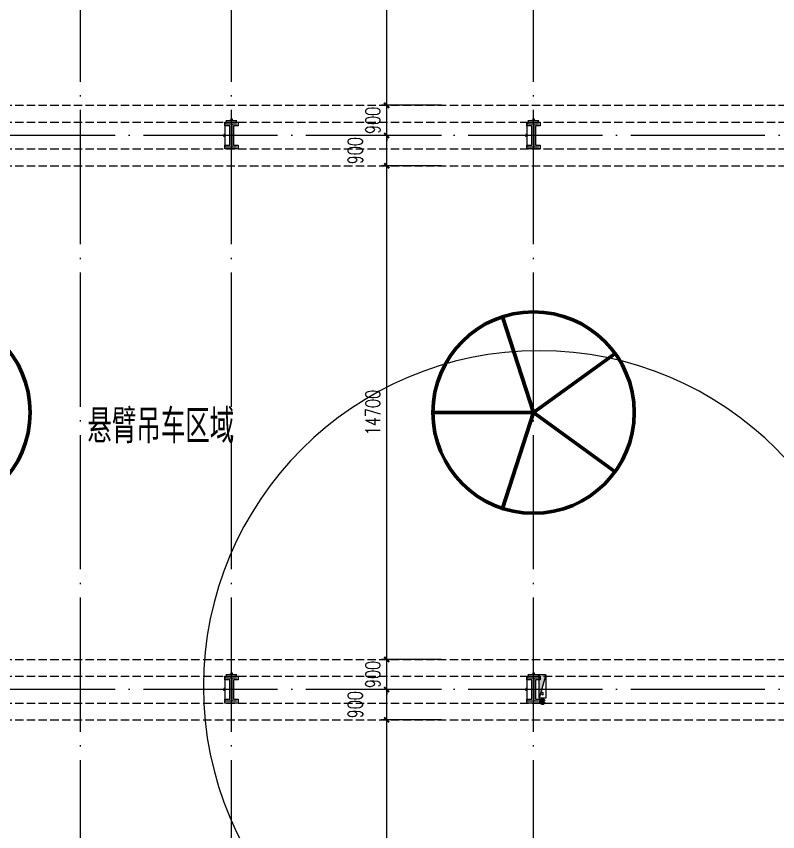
# Model space of a CAD drawing. Extents: x -1313754 to 847533, y 489853 to 941203.
# Drawn here: x -207268 to -184580, y 685337 to 709621 of the extents above; entities that cross this region are included whole.
import ezdxf

# ---------------------------------------------------------------- set-up
doc = ezdxf.new("R2010")
doc.units = 0
doc.header["$LTSCALE"] = 1000
doc.header["$MEASUREMENT"] = 0
doc.linetypes.add('DASH', pattern=[0.35, 0.25, -0.1])
doc.linetypes.add('DOTE', pattern=[2.42, 2, -0.2, 0.02, -0.2])
doc.layers.get('Defpoints').update_dxf_attribs({"color": 210})
for name, color, linetype in [('A-AXIS-DOTE', 14, 'DOTE'), ('A-AXIS-DP', 126, 'Continuous'), ('A-HATCH-2', 251, 'Continuous'), ('A-LIN-V', 9, 'Continuous'), ('A-WINDOW', 140, 'Continuous'), ('AS-COLN', 6, 'Continuous'), ('AS-WALL', 40, 'Continuous'), ('PUB_TEXT', 7, 'Continuous'), ('SB_ZF消火栓', 10, 'Continuous'), ('建-箭头', 3, 'Continuous')]:
    doc.layers.add(name, color=color, linetype=linetype)
doc.layers.add('LG-ZF消防', color=1, linetype='Continuous', lineweight=60)
doc.styles.add('_TCH_DIM_T3', font='SIMPLEX', dxfattribs={"width": 0.705882, "bigfont": 'GBCBIG'})
doc.styles.get("Standard").update_dxf_attribs({"font": 'gbenor.shx', "bigfont": 'gbcbig.shx'})
doc.dimstyles.new('_TCH_ARCH&&10', dxfattribs={"dimtxt": 29.75, "dimasz": 10, "dimexe": 10, "dimexo": 10, "dimgap": 12.625, "dimtad": 1, "dimdec": 0, "dimzin": 0, "dimdsep": 46, "dimtxsty": '_TCH_DIM_T3', "dimblk": 'ARCHTICK', "dimcen": 0.09, "dimclrt": 7, "dimazin": 2, "dimtfac": 1, "dimtdec": 0, "dimtix": 1, "dimtmove": 2, "dimatfit": 3, "dimfxl": 0, "dimtolj": 1, "dimtzin": 0, "dimarcsym": 0})
doc.dimstyles.new('_TCH_ARCH&&150', dxfattribs={"dimtxt": 446.25, "dimasz": 150, "dimexe": 150, "dimexo": 150, "dimgap": 189.375, "dimtad": 1, "dimdec": 0, "dimzin": 0, "dimdsep": 46, "dimtxsty": '_TCH_DIM_T3', "dimblk": 'ARCHTICK', "dimcen": 0.09, "dimclrt": 7, "dimazin": 2, "dimtfac": 1, "dimtdec": 0, "dimtix": 1, "dimtmove": 2, "dimatfit": 3, "dimfxl": 0, "dimtolj": 1, "dimtzin": 0, "dimarcsym": 0})

# ---------------------------------------------------------------- blocks, each defined once
blk = doc.blocks.new('dote')
at = {"layer": 'A-AXIS-DOTE', "ltscale": 2}
for p, q in [((15382.2, -169748.9), (15382.2, -75950)), ((19882.2, -169748.9), (19882.2, -75950)), ((28882.2, -169748.9), (28882.2, -75950)), ((98696.4, -98750), (-75513.6, -98750)), ((98696.4, -115250), (-75513.6, -115250))]:
    blk.add_line(p, q, dxfattribs=at)
blk = doc.blocks.new('_ArchTick')
at = {"color": 0, "linetype": 'ByBlock', "const_width": 0.4}
blk.add_lwpolyline([(-0.5, -0.5), (0.5, 0.5)], dxfattribs=at)
blk = doc.blocks.new('*D1765')
at = {"layer": 'A-AXIS-DP', "color": 0, "lineweight": -2}
for p, q in [((-195790, 766880), (-195790, 766929)), ((-195790, 766919), (-195490, 766919)), ((-195490, 766880), (-195490, 766929))]:
    blk.add_line(p, q, dxfattribs=at)
at = {"layer": 'Defpoints', "color": 0}
for p in [(-195490, 766919), (-195790, 766870), (-195490, 766870)]:
    blk.add_point(p, dxfattribs=at)
at = {"layer": 'A-AXIS-DP', "color": 0, "lineweight": -2, "xscale": 10, "yscale": 10, "zscale": 10, "rotation": 180}
blk.add_blockref('_ArchTick', (-195790, 766919), dxfattribs=at)
at = {"layer": 'A-AXIS-DP', "color": 0, "lineweight": -2, "xscale": 10, "yscale": 10, "zscale": 10}
blk.add_blockref('_ArchTick', (-195490, 766919), dxfattribs=at)
at = {"layer": 'A-AXIS-DP', "color": 7, "insert": (-195640, 766946), "char_height": 29.8, "attachment_point": 5, "style": '_TCH_DIM_T3'}
blk.add_mtext('\\A1;300', dxfattribs=at)
blk = doc.blocks.new('*D1766')
at = {"layer": 'A-AXIS-DP', "color": 0, "lineweight": -2}
for p, q in [((-195800, 766820), (-195841, 766820)), ((-195831, 766120), (-195831, 766820)), ((-195800, 766120), (-195841, 766120))]:
    blk.add_line(p, q, dxfattribs=at)
at = {"layer": 'Defpoints', "color": 0}
for p in [(-195831, 766820), (-195790, 766820), (-195790, 766120)]:
    blk.add_point(p, dxfattribs=at)
at = {"layer": 'A-AXIS-DP', "color": 0, "lineweight": -2, "xscale": 10, "yscale": 10, "zscale": 10}
for p, rotation in [((-195831, 766820), 90), ((-195831, 766120), 270)]:
    blk.add_blockref('_ArchTick', p, dxfattribs=dict(at, rotation=rotation))
at = {"layer": 'A-AXIS-DP', "color": 7, "insert": (-195859, 766470), "char_height": 29.8, "attachment_point": 5, "rotation": 90, "style": '_TCH_DIM_T3'}
blk.add_mtext('\\A1;700', dxfattribs=at)
blk = doc.blocks.new('*D1803')
at = {"layer": 'A-WINDOW', "color": 0, "lineweight": -2}
for p, q in [((-194600, 721670), (-196381, 721670)), ((-196231, 706970), (-196231, 721670)), ((-194600, 706970), (-196381, 706970))]:
    blk.add_line(p, q, dxfattribs=at)
at = {"layer": 'Defpoints', "color": 0}
for p in [(-196231, 721670), (-194450, 721670), (-194450, 706970)]:
    blk.add_point(p, dxfattribs=at)
at = {"layer": 'A-WINDOW', "color": 0, "lineweight": -2, "xscale": 150, "yscale": 150, "zscale": 150}
for p, rotation in [((-196231, 721670), 90), ((-196231, 706970), 270)]:
    blk.add_blockref('_ArchTick', p, dxfattribs=dict(at, rotation=rotation))
at = {"layer": 'A-WINDOW', "color": 7, "insert": (-196644, 714320), "char_height": 446.2, "attachment_point": 5, "rotation": 90, "style": '_TCH_DIM_T3'}
blk.add_mtext('\\A1;14700', dxfattribs=at)
blk = doc.blocks.new('*D1804')
at = {"layer": 'A-WINDOW', "color": 0, "lineweight": -2}
for p, q in [((-194600, 706970), (-196381, 706970)), ((-196231, 706970), (-196231, 707120)), ((-196231, 706070), (-196231, 706970)), ((-194600, 706070), (-196381, 706070)), ((-196231, 706070), (-196231, 705920))]:
    blk.add_line(p, q, dxfattribs=at)
at = {"layer": 'Defpoints', "color": 0}
for p in [(-196231, 706970), (-194450, 706970), (-194450, 706070)]:
    blk.add_point(p, dxfattribs=at)
at = {"layer": 'A-WINDOW', "color": 0, "lineweight": -2, "xscale": 150, "yscale": 150, "zscale": 150}
for p, rotation in [((-196231, 706970), 270), ((-196231, 706070), 90)]:
    blk.add_blockref('_ArchTick', p, dxfattribs=dict(at, rotation=rotation))
at = {"layer": 'A-WINDOW', "color": 7, "insert": (-196644, 706520), "char_height": 446.2, "attachment_point": 5, "rotation": 90, "style": '_TCH_DIM_T3'}
blk.add_mtext('\\A1;900', dxfattribs=at)
blk = doc.blocks.new('*D1805')
at = {"layer": 'A-WINDOW', "color": 0, "lineweight": -2}
for p, q in [((-194600, 706070), (-196381, 706070)), ((-196231, 705170), (-196231, 706070)), ((-194600, 705170), (-196381, 705170))]:
    blk.add_line(p, q, dxfattribs=at)
at = {"layer": 'Defpoints', "color": 0}
for p in [(-196231, 706070), (-194450, 706070), (-194450, 705170)]:
    blk.add_point(p, dxfattribs=at)
at = {"layer": 'A-WINDOW', "color": 0, "lineweight": -2, "xscale": 150, "yscale": 150, "zscale": 150}
for p, rotation in [((-196231, 706070), 90), ((-196231, 705170), 270)]:
    blk.add_blockref('_ArchTick', p, dxfattribs=dict(at, rotation=rotation))
at = {"layer": 'A-WINDOW', "color": 7, "insert": (-197169, 705620), "char_height": 446.2, "attachment_point": 5, "rotation": 90, "style": '_TCH_DIM_T3'}
blk.add_mtext('\\A1;900', dxfattribs=at)
blk = doc.blocks.new('*D1806')
at = {"layer": 'A-WINDOW', "color": 0, "lineweight": -2}
for p, q in [((-194600, 705170), (-196381, 705170)), ((-196231, 690470), (-196231, 705170)), ((-194600, 690470), (-196381, 690470))]:
    blk.add_line(p, q, dxfattribs=at)
at = {"layer": 'Defpoints', "color": 0}
for p in [(-196231, 705170), (-194450, 705170), (-194450, 690470)]:
    blk.add_point(p, dxfattribs=at)
at = {"layer": 'A-WINDOW', "color": 0, "lineweight": -2, "xscale": 150, "yscale": 150, "zscale": 150}
for p, rotation in [((-196231, 705170), 90), ((-196231, 690470), 270)]:
    blk.add_blockref('_ArchTick', p, dxfattribs=dict(at, rotation=rotation))
at = {"layer": 'A-WINDOW', "color": 7, "insert": (-196644, 697820), "char_height": 446.2, "attachment_point": 5, "rotation": 90, "style": '_TCH_DIM_T3'}
blk.add_mtext('\\A1;14700', dxfattribs=at)
blk = doc.blocks.new('*D1807')
at = {"layer": 'A-WINDOW', "color": 0, "lineweight": -2}
for p, q in [((-194600, 690470), (-196381, 690470)), ((-196231, 690470), (-196231, 690620)), ((-196231, 689570), (-196231, 690470)), ((-194600, 689570), (-196381, 689570)), ((-196231, 689570), (-196231, 689420))]:
    blk.add_line(p, q, dxfattribs=at)
at = {"layer": 'Defpoints', "color": 0}
for p in [(-196231, 690470), (-194450, 690470), (-194450, 689570)]:
    blk.add_point(p, dxfattribs=at)
at = {"layer": 'A-WINDOW', "color": 0, "lineweight": -2, "xscale": 150, "yscale": 150, "zscale": 150}
for p, rotation in [((-196231, 690470), 270), ((-196231, 689570), 90)]:
    blk.add_blockref('_ArchTick', p, dxfattribs=dict(at, rotation=rotation))
at = {"layer": 'A-WINDOW', "color": 7, "insert": (-196644, 690020), "char_height": 446.2, "attachment_point": 5, "rotation": 90, "style": '_TCH_DIM_T3'}
blk.add_mtext('\\A1;900', dxfattribs=at)
blk = doc.blocks.new('*D1808')
at = {"layer": 'A-WINDOW', "color": 0, "lineweight": -2}
for p, q in [((-194600, 689570), (-196381, 689570)), ((-196231, 688670), (-196231, 689570)), ((-194600, 688670), (-196381, 688670))]:
    blk.add_line(p, q, dxfattribs=at)
at = {"layer": 'Defpoints', "color": 0}
for p in [(-196231, 689570), (-194450, 689570), (-194450, 688670)]:
    blk.add_point(p, dxfattribs=at)
at = {"layer": 'A-WINDOW', "color": 0, "lineweight": -2, "xscale": 150, "yscale": 150, "zscale": 150}
for p, rotation in [((-196231, 689570), 90), ((-196231, 688670), 270)]:
    blk.add_blockref('_ArchTick', p, dxfattribs=dict(at, rotation=rotation))
at = {"layer": 'A-WINDOW', "color": 7, "insert": (-197169, 689120), "char_height": 446.2, "attachment_point": 5, "rotation": 90, "style": '_TCH_DIM_T3'}
blk.add_mtext('\\A1;900', dxfattribs=at)
blk = doc.blocks.new('*D1809')
at = {"layer": 'A-WINDOW', "color": 0, "lineweight": -2}
for p, q in [((-194600, 688670), (-196381, 688670)), ((-196231, 673970), (-196231, 688670)), ((-194600, 673970), (-196381, 673970))]:
    blk.add_line(p, q, dxfattribs=at)
at = {"layer": 'Defpoints', "color": 0}
for p in [(-196231, 688670), (-194450, 688670), (-194450, 673970)]:
    blk.add_point(p, dxfattribs=at)
at = {"layer": 'A-WINDOW', "color": 0, "lineweight": -2, "xscale": 150, "yscale": 150, "zscale": 150}
for p, rotation in [((-196231, 688670), 90), ((-196231, 673970), 270)]:
    blk.add_blockref('_ArchTick', p, dxfattribs=dict(at, rotation=rotation))
at = {"layer": 'A-WINDOW', "color": 7, "insert": (-196644, 681320), "char_height": 446.2, "attachment_point": 5, "rotation": 90, "style": '_TCH_DIM_T3'}
blk.add_mtext('\\A1;14700', dxfattribs=at)
blk = doc.blocks.new('w4324324')
at = {"layer": 'A-HATCH-2', "lineweight": 60}
for q in [(-1694760, 686605), (-1697614, 684532), (-1691907, 684532), (-1696524, 681178), (-1692997, 681178)]:
    blk.add_line((-1694760, 683605), q, dxfattribs=at)
blk.add_circle((-1694760, 683605), 3000, dxfattribs=at)
blk = doc.blocks.new('ner546')
at = {"layer": 'A-LIN-V'}
for p in [(614780, 7256), (614780, -10744)]:
    blk.add_blockref('w4324324', p, dxfattribs=at)
blk = doc.blocks.new('A$C5D961328')
at = {"layer": 'SB_ZF消火栓'}
blk.add_hatch(color=256, dxfattribs=at).paths.add_polyline_path([(0, 40), (700, 40), (700, 240)])
at = {"layer": 'A-LIN-V', "ltscale": 500}
blk.add_circle((350, 40), 10001, dxfattribs=at)
at = {"layer": 'SB_ZF消火栓'}
for p, q in [((700, 240), (0, 240)), ((0, 240), (0, 40)), ((700, 240), (0, 40)), ((0, 40), (700, 40)), ((700, 240), (700, 40))]:
    blk.add_line(p, q, dxfattribs=at)
at = {"layer": 'SB_ZF消火栓', "color": 1}
blk.add_circle((140, 140), 32.5, dxfattribs=at)
blk = doc.blocks.new('43242343')
at = {"layer": 'LG-ZF消防', "linetype": 'Continuous'}
blk.add_circle((-191590, 689210), 50, dxfattribs=at)
blk = doc.blocks.new('234243242332')
at = {"layer": 'LG-ZF消防', "linetype": 'Continuous'}
blk.add_blockref('43242343', (0, 0), dxfattribs=at)
at = {"layer": 'SB_ZF消火栓', "xscale": -1, "rotation": 270}
blk.add_blockref('A$C5D961328', (-191730, 689310), dxfattribs=at)
blk = doc.blocks.new('nt66')
at = {"layer": 'A-HATCH-2'}
blk.add_lwpolyline([(-195840, 766870), (-195440, 766870), (-195440, 766758), (-195586, 766758), (-195586, 766182), (-195440, 766182), (-195440, 766070), (-195840, 766070), (-195840, 766182), (-195694, 766182), (-195694, 766758), (-195840, 766758)], close=True, dxfattribs=at)
at = {"layer": 'AS-COLN'}
blk.add_lwpolyline([(-195790, 766820), (-195490, 766820), (-195490, 766808), (-195636, 766808), (-195636, 766132), (-195490, 766132), (-195490, 766120), (-195790, 766120), (-195790, 766132), (-195644, 766132), (-195644, 766808), (-195790, 766808)], close=True, dxfattribs=at)
at = {"layer": 'A-AXIS-DP'}
for p1, p2, distance, picture, middle in [((-195790, 766870), (-195490, 766870), 48.8, '*D1765', (-195640, 766946.2)), ((-195790, 766120), (-195790, 766820), 41.2, '*D1766', (-195858.7, 766470))]:
    dim = blk.add_aligned_dim(p1=p1, p2=p2, distance=distance, dimstyle='_TCH_ARCH&&10', dxfattribs=at)
    dim.commit()
    dim.dimension.update_dxf_attribs({"geometry": picture, "text_midpoint": middle})
blk = doc.blocks.new('33333')
for p in [(-5214, -60400), (3786, -60400), (-5214, -76900), (3786, -76900)]:
    blk.add_blockref('nt66', p)
blk = doc.blocks.new('w42343')
at = {"layer": 'A-HATCH-2', "linetype": 'DASH'}
for p, q in [((-263654.2, 706970), (-128354.2, 706970)), ((-263654.2, 706470), (-128354.2, 706470)), ((-263654.2, 705670), (-128354.2, 705670)), ((-263654.2, 705170), (-128354.2, 705170)), ((-263654.2, 690470), (-128354.2, 690470)), ((-263654.2, 689970), (-128354.2, 689970)), ((-263654.2, 689170), (-128354.2, 689170)), ((-263654.2, 688670), (-128354.2, 688670))]:
    blk.add_line(p, q, dxfattribs=at)
at = {"layer": 'A-WINDOW'}
for p1, p2, picture, middle in [((-194450, 706970), (-194450, 721670), '*D1803', (-196643.8, 714320)), ((-194450, 706070), (-194450, 706970), '*D1804', (-196643.8, 706520)), ((-194450, 690470), (-194450, 705170), '*D1806', (-196643.8, 697820)), ((-194450, 689570), (-194450, 690470), '*D1807', (-196643.7, 690020)), ((-194450, 673970), (-194450, 688670), '*D1809', (-196643.7, 681320))]:
    dim = blk.add_aligned_dim(p1=p1, p2=p2, distance=1781.3, dimstyle='_TCH_ARCH&&150', dxfattribs=at)
    dim.commit()
    dim.dimension.update_dxf_attribs({"geometry": picture, "text_midpoint": middle})
for base, p1, p2, picture, middle in [((-196231.3, 706070), (-194450, 705170), (-194450, 706070), '*D1805', (-197168.8, 705620)), ((-196231.3, 689570), (-194450, 688670), (-194450, 689570), '*D1808', (-197168.7, 689120))]:
    dim = blk.add_linear_dim(base=base, p1=p1, p2=p2, angle=90, dimstyle='_TCH_ARCH&&150', dxfattribs=at)
    dim.commit()
    dim.dimension.update_dxf_attribs({"geometry": picture, "text_midpoint": middle, "dimtype": 161})

msp = doc.modelspace()

# ---------------------------------------------------------------- linework, layer by layer
at = {"layer": '建-箭头'}
msp.add_lwpolyline([(-187046.4, 697603.9, 0, 0, 0), (-180146.4, 697603.9, 0, 240, 0), (-181046.4, 697603.9, 0, 0, 0)], format="xyseb", dxfattribs=at)

# ---------------------------------------------------------------- block references
at = {"layer": 'A-LIN-V', "rotation": 90.00000000000001}
msp.add_blockref('ner546', (481006.5, 1777800), dxfattribs=at)
at = {"layer": 'A-WINDOW'}
for name in ['33333', 'w42343']:
    msp.add_blockref(name, (0, 0), dxfattribs=at)
at = {"layer": 'AS-WALL'}
msp.add_blockref('dote', (-220736.4, 804820), dxfattribs=at)
at = {"layer": 'SB_ZF消火栓', "linetype": 'Continuous'}
msp.add_blockref('234243242332', (0, 0), dxfattribs=at)

# ---------------------------------------------------------------- texts
at = {"layer": 'PUB_TEXT'}
msp.add_text('悬臂吊车区域', height=1012.77, dxfattribs=at).set_placement((-205149.3, 696906.9))

doc.saveas('drawing.dxf')
